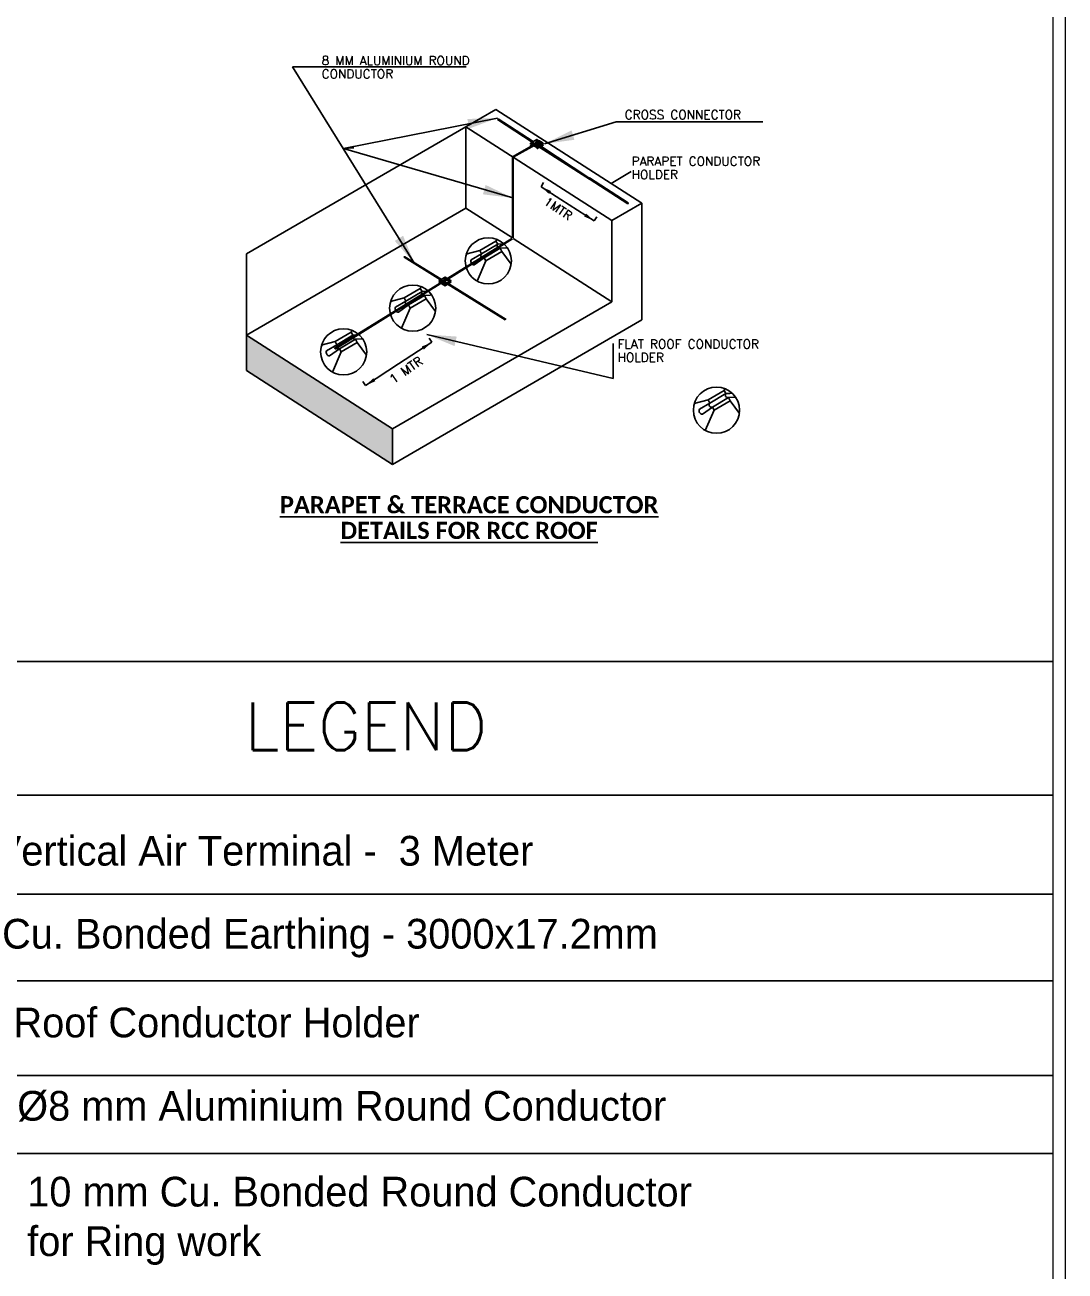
# Model space of a CAD drawing. Header units: millimetres. Extents: x 591978 to 1200763, y 19941 to 205918.
# Drawn here: x 1144625 to 1162135, y 84273 to 105240 of the extents above; entities that cross this region are included whole.
import ezdxf

# ---------------------------------------------------------------- set-up
doc = ezdxf.new("R2010")
doc.units = ezdxf.units.MM
doc.header["$LTSCALE"] = 790
doc.header["$MEASUREMENT"] = 0
for name, color, linetype in [('BA-Dim', 5, 'Continuous'), ('LPS-CAPE', 7, 'Continuous'), ('MV', 7, 'Continuous')]:
    doc.layers.add(name, color=color, linetype=linetype)
doc.layers.add('Parapet', color=240, linetype='Continuous', lineweight=0)
doc.styles.add('ROMANS', font='romans.shx')
doc.dimstyles.new('s-100', dxfattribs={"dimscale": 100, "dimtxt": 2, "dimasz": 2, "dimexe": 1.25, "dimexo": 0.625, "dimtad": 1, "dimdec": 0, "dimtxsty": 'ROMANS', "dimcen": 2, "dimclrd": 5, "dimclre": 5, "dimclrt": 7, "dimadec": 1, "dimazin": 0, "dimtm": 1e-09, "dimtfac": 1, "dimtdec": 0, "dimtmove": 0, "dimatfit": 3, "dimfxl": 1, "dimarcsym": 0})

# ---------------------------------------------------------------- blocks, each defined once
blk = doc.blocks.new('vvhgfhbv')
at = {"color": 1}
for p, q in [((-1321.594475736339, 1410.579058545743), (-1304.492916865856, 1390.631650474941)), ((-1304.492916865856, 1390.631650474941), (-1271.251275208953, 1374.692684249749)), ((-1271.251275208953, 1374.692684249749), (-1236.083971935834, 1357.830386506248)), ((-1257.831580716996, 1095.543023617749), (-1256.708001231949, 1027.583605064399)), ((-1256.708001231949, 1027.583605064399), (-1255.034099700511, 1006.400265095115)), ((-1255.034099700511, 1006.400265095115), (-1243.327939403651, 986.5957334636768)), ((-1243.327939403651, 986.5957334636768), (-1211.350755738152, 964.3877382472856)), ((-1236.083971935834, 1357.830386506248), (-1192.137238506227, 1344.807148541877)), ((-1211.350755738152, 964.3877382472856), (-1161.564562147541, 955.6963436586377)), ((-1192.137238506227, 1344.807148541877), (-1138.286046632216, 1341.486418066313)), ((-1161.564562147541, 955.6963436586377), (-1148.675865732828, 953.4463072892247)), ((-1148.675865732828, 953.4463072892247), (-1131.112756376387, 959.559208777413)), ((-1138.286046632216, 1341.486418066313), (-1093.748329156893, 1338.740002423772)), ((-1131.112756376387, 959.559208777413), (-1120.962303125008, 983.2189200939903)), ((-1121.928821808367, 1004.947094993986), (-1128.27707463265, 1017.246090630957)), ((-1120.962303125008, 983.2189200939903), (-1121.928821808367, 1004.947094993986)), ((-1093.748329156893, 1338.740002423772), (-1029.254978455254, 1349.456005036103)), ((-1029.254978455254, 1349.456005036103), (-988.0354320040786, 1366.059034270613)), ((-988.0354320040786, 1366.059034270613), (-948.3155138273142, 1382.058020660785)), ((-948.3155138273142, 1382.058020660785), (-943.3262491069037, 1402.097071178606)), ((-943.3262491069037, 1402.097071178606), (-930.6896974978737, 1508.456618174125)), ((-930.6896974978737, 1508.456618174125), (-936.0472134516896, 1530.833548276801)), ((-180.8044900693565, 2094.170547051632), (-163.7029311988735, 2074.223138980829)), ((-165.2014798710224, 730.187203006979), (-148.0999210005393, 710.2397949361765)), ((-163.7029311988735, 2074.223138980829), (-130.4612895419704, 2058.284172755637)), ((-148.0999210005393, 710.2397949361765), (-114.8582793436362, 694.3008287109842)), ((-130.4612895419704, 2058.284172755637), (-95.29398626885086, 2041.421875012137)), ((-120.1099815181805, 417.9284961097582), (-115.6762743899016, 324.7544375865546)), ((-115.6762743899016, 324.7544375865546), (-103.8429992684978, 306.4859541109181)), ((-114.8582793436362, 694.3008287109842), (-79.69097607051663, 677.4385309674835)), ((-103.8429992684978, 306.4859541109181), (-74.79793088883163, 293.2323199422972)), ((-95.29398626885086, 2041.421875012137), (-51.3472528392449, 2028.398637047765)), ((-79.69097607051663, 677.4385309674835), (-35.74424264091067, 664.4152930031123)), ((-74.79793088883163, 293.2323199422972), (-52.15097548984339, 282.8982261137717)), ((-52.15097548984339, 282.8982261137717), (-15.63155528175412, 276.3966505543503)), ((-51.3472528392449, 2028.398637047765), (2.503939034766517, 2025.077906572202)), ((-35.74424264091067, 664.4152930031123), (18.10694923310075, 661.094562527549)), ((-15.63155528175412, 276.3966505543503), (25.96442945674062, 276.7549579335027)), ((2.503939034766517, 2025.077906572202), (47.04165651008952, 2022.33149092966)), ((18.10694923310075, 661.094562527549), (62.64466670842375, 658.3481468850077)), ((25.96442945674062, 276.7549579335027), (68.43460737448186, 283.5549049891415)), ((47.04165651008952, 2022.33149092966), (111.5350072117289, 2033.047493541991)), ((62.64466670842375, 658.3481468850077), (127.1380174100632, 669.0641494973387)), ((68.43460737448186, 283.5549049891415), (94.61134088906692, 296.8085391577623)), ((94.61134088906692, 296.8085391577623), (120.788074403652, 324.0322145388636)), ((111.5350072117289, 2033.047493541991), (152.7545536629039, 2049.650522776501)), ((120.788074403652, 324.0322145388636), (120.0789093282583, 416.5511728427518)), ((127.1380174100632, 669.0641494973387), (168.3575638612383, 685.6671787318483)), ((152.7545536629039, 2049.650522776501), (192.4744718396687, 2065.649509166673)), ((168.3575638612383, 685.6671787318483), (208.0774820380029, 701.6661651220203)), ((192.4744718396687, 2065.649509166673), (197.4637365600792, 2085.688559684495)), ((197.4637365600792, 2085.688559684495), (210.1002881691093, 2192.048106680013)), ((210.1002881691093, 2192.048106680013), (204.7427722152934, 2214.42503678269)), ((208.0774820380029, 701.6661651220203), (213.0667467584135, 721.7052156398422)), ((213.0667467584135, 721.7052156398422), (225.7032983674435, 828.0647626353601)), ((225.7032983674435, 828.0647626353601), (220.3457824136276, 850.441692738037)), ((955.2608382774415, 1406.298895151776), (972.3623971479248, 1386.351487080974)), ((972.3623971479248, 1386.351487080974), (1005.604038804827, 1370.412520855781)), ((1005.604038804827, 1370.412520855781), (1040.771342077947, 1353.550223112281)), ((1040.771342077947, 1353.550223112281), (1084.718075507553, 1340.52698514791)), ((1084.718075507553, 1340.52698514791), (1138.569267381565, 1337.206254672346)), ((1138.569267381565, 1337.206254672346), (1183.106984856888, 1334.459839029805)), ((1183.106984856888, 1334.459839029805), (1247.600335558527, 1345.175841642136)), ((1247.600335558527, 1345.175841642136), (1288.819882009702, 1361.778870876645)), ((1288.819882009702, 1361.778870876645), (1328.539800186467, 1377.777857266817)), ((1328.539800186467, 1377.777857266817), (1333.529064906877, 1397.81690778464)), ((1333.529064906877, 1397.81690778464), (1346.165616515907, 1504.176454780157)), ((1346.165616515907, 1504.176454780157), (1340.808100562091, 1526.553384882834))]:
    blk.add_line(p, q, dxfattribs=at)
for points in [[(-1705.505398937093, 1463.251105220668), (-1144.536081846745, 1129.630169787153), (-1100.943279320781, 1109.062703081145), (-1059.738451428246, 1103.844293639908), (-1029.560500051011, 1112.541711946803), (-985.0606172538243, 1125.366773875532), (-934.9638777205257, 1122.97832311489), (-884.4734234003697, 1104.424232308054), (-859.967023281788, 1091.614068431867), (-829.87872130709, 1071.801020509097), (-793.5394920840627, 1044.177079435467), (-770.202548351197, 1020.861758631683), (-729.6805723757134, 973.7708218634652), (-697.3697680479381, 931.9957126007648), (-666.7185927098618, 882.925049669895), (-638.7230021621799, 843.8836699242238), (-605.7726095594116, 810.5934871140053), (-564.2582459187832, 782.4184796769696), (-499.5871293841628, 740.6302844056337), (1.411197560722938, 443.0770890425192), (1706.477715840505, 1463.002055627876), (1707.306415293016, 1363.731178735528), (1.739466019847894, 345.9319615520071), (-598.6617616735165, 700.6878394943196), (-619.5291096751463, 715.4411717947514), (-643.498059395235, 735.4239224008631), (-667.282804123999, 758.5915582501037), (-691.5385427289874, 790.3743574948458), (-719.4685687882009, 832.5663496039052), (-737.5972174547643, 859.9520670345225), (-760.3169745479827, 894.273259931535), (-790.0824148737593, 933.1103081929323), (-815.8728977285791, 958.1174629695016), (-851.3361497047008, 988.0586661426931), (-896.4266770754475, 1010.430132609734), (-944.0068709392798, 1007.972247846046), (-997.5703818945913, 984.3509636976524), (-1014.399492628523, 982.6753314498056), (-1038.718303723028, 980.2539685659576), (-1074.682694623712, 988.1504759175003), (-1121.81196537317, 1013.332526237995), (-1244.292674019292, 1087.474527702055), (-1706.626239477598, 1363.001685683033), (-1705.505398937093, 1463.251105220668)], [(-1705.505398937093, 1463.251105220668), (1.068210542958694, 2484.424643200823), (562.8822836952749, 2144.974410208902), (588.5202287606663, 2135.827705605712), (613.3458892940907, 2126.970795159141), (643.0007505202666, 2124.394480637537), (714.4205491950852, 2142.687889843918), (758.4580305984127, 2143.341774846544), (789.8045463275047, 2137.021440392913), (807.6345190482097, 2127.254085094726), (844.1579532626201, 2112.028202482645), (873.1820588466362, 2095.683362275536), (919.0424114354537, 2058.641233848263), (952.6765479891327, 2022.242604702478), (993.8653192722123, 1970.222812398249), (1030.312590659472, 1924.191347303291), (1073.7696979717, 1860.026572301198), (1154.078614025027, 1793.379530351085), (1706.477715840505, 1463.002055627876)], [(-1704.031759006437, 1021.003627582395), (-1312.588570129126, 792.0157168629521), (0, 0), (0.0495078790117987, -102.4366524085635), (-1705.18961895199, 914.2737257712288), (-1704.031759006437, 1021.003627582395)], [(-1346.271322527959, 1525.092050858569), (-1333.433171267388, 1663.614722206781), (-1255.700002974248, 1698.1634467041), (-1207.01368712855, 1714.97543664783), (-1135.109960086702, 1724.627718155854), (-1083.365306164487, 1718.908509241475), (-997.5150757955272, 1690.322434961941), (-929.4283616250032, 1647.894063839864), (-946.2039503274716, 1509.551688610547), (-1046.373620764097, 1494.42696636857), (-1152.084472339193, 1447.360328741575), (-1247.272805145425, 1500.863922033764), (-1346.271322527959, 1525.092050858569)], [(-1346.271322527959, 1525.092050858569), (-1346.184142147602, 1419.86298785769), (-1152.551898079924, 1346.756340684398), (-943.3262491069037, 1402.097071178606), (-929.4283616250032, 1647.894063839864)], [(-1338.668071953347, 1615.826488121616), (-1309.816574920551, 1665.662163271248), (-1255.700002974248, 1698.1634467041), (-1207.01368712855, 1714.97543664783), (-1143.901845774904, 1720.97962975013), (-1086.800528545282, 1715.575939043833), (-1025.491933632234, 1698.1634467041), (-999.0449138591646, 1684.953847993078), (-966.5873699620132, 1663.338462024607), (-943.7468430701992, 1635.118172843417), (-937.1350881269318, 1609.899980213406), (-941.9435966295422, 1570.2715995092), (-958.7735993973328, 1546.854914067167), (-988.2258812324144, 1520.435924359539), (-1028.497195694246, 1502.422929623804), (-1064.250045833949, 1486.431003113321), (-1117.390599564183, 1480.870481125428), (-1171.004956449265, 1481.247690517019), (-1205.741200832475, 1486.52799885624), (-1236.701465901744, 1495.957195074297), (-1274.080360584368, 1513.306749943964), (-1306.627107867156, 1536.029876928631), (-1328.148316685459, 1566.203097111953), (-1337.965149274561, 1602.411044417706), (-1338.668071953347, 1615.826488121616)], [(-1257.346879982782, 1066.226023345109), (-1237.074336053687, 1042.707707609341), (-1209.502015570819, 1028.507518816506), (-1159.226095393125, 1015.144211432692), (-1136.115282242826, 1014.0850755914), (-1128.27707463265, 1017.246090630957)], [(-1256.774670446943, 1031.616075527476), (-1239.597899833287, 1012.547158005793), (-1219.455329340009, 998.7800537842849), (-1189.772010736109, 987.7664119499676), (-1148.21527548728, 979.506232502812), (-1120.962303125008, 983.2189200939903)], [(-1152.084472339193, 1447.360328741575), (-1152.551898079924, 1346.756340684398)], [(-1144.536081846745, 1129.630169787153), (575.7012562279705, 2140.401057907308)], [(-946.2039503274716, 1509.551688610547), (-943.3262491069037, 1402.097071178606)], [(-811.7091066955763, 1057.989049972282), (896.1122351410451, 2077.1622980619)], [(-622.2478058607958, 827.2385785191145), (1073.7696979717, 1860.026572301198)], [(-205.4813368609757, 2208.683539364458), (-192.6431856004055, 2347.20621071267), (-114.9100173072656, 2381.754935209988), (-66.22370146156753, 2398.566925153719), (5.680025580280926, 2408.219206661743), (57.42467950249556, 2402.499997747364), (143.2749098714557, 2373.91392346783), (211.3616240419797, 2331.485552345752), (194.586035339511, 2193.143177116435), (94.41636490288514, 2178.018454874458), (-11.29448667221004, 2130.951817247463), (-106.4828194784422, 2184.455410539653), (-205.4813368609757, 2208.683539364458)], [(-205.4813368609757, 2208.683539364458), (-205.3941564806155, 2103.454476363578), (-11.76191241294145, 2030.347829190287), (197.4637365600792, 2085.688559684495), (211.3616240419797, 2331.485552345752)], [(-197.8780862863641, 2299.417976627505), (-169.0265892535681, 2349.253651777138), (-114.9100173072656, 2381.754935209988), (-66.22370146156753, 2398.566925153719), (-3.111860107921528, 2404.571118256019), (53.98945712170097, 2399.167427549722), (115.2980520347482, 2381.754935209988), (141.745071807818, 2368.545336498966), (174.2026157049695, 2346.929950530495), (197.0431425967836, 2318.709661349305), (203.654897540051, 2293.491468719294), (198.8463890374405, 2253.863088015089), (182.0163862696499, 2230.446402573056), (152.5641044345684, 2204.027412865428), (112.2927899727365, 2186.014418129693), (76.5399398330337, 2170.022491619209), (23.39938610279933, 2164.461969631317), (-30.21497078228276, 2164.839179022907), (-64.95121516549261, 2170.119487362128), (-95.91148023476126, 2179.548683580186), (-133.2903749173856, 2196.898238449852), (-165.8371222001733, 2219.62136543452), (-187.3583310184767, 2249.794585617841), (-197.1751636075787, 2286.002532923594), (-197.8780862863641, 2299.417976627505)], [(-189.8783266626415, 844.700195319805), (-177.0401754020713, 983.2228666680163), (-99.30700710893144, 1017.771591165335), (-50.62069126323331, 1034.583581109065), (21.28303577861516, 1044.23586261709), (73.0276897008298, 1038.516653702711), (158.8779200697899, 1009.930579423176), (226.9646342403139, 967.5022083010988), (210.1890455378452, 829.1598330717825), (110.0193751012193, 814.0351108298055), (4.308523526124189, 766.9684732028109), (-90.87980928010802, 820.472066495), (-189.8783266626415, 844.700195319805)], [(-189.8783266626415, 844.700195319805), (-189.7911462822811, 739.4711323189258), (3.841097785392776, 666.3644851456338), (213.0667467584135, 721.7052156398422), (226.9646342403139, 967.5022083010988)], [(-182.2750760880299, 935.434632582852), (-153.4235790552338, 985.270307732484), (-99.30700710893144, 1017.771591165335), (-50.62069126323331, 1034.583581109065), (12.4911500904127, 1040.587774211366), (69.59246732003521, 1035.184083505068), (130.9010622330825, 1017.771591165335), (157.3480820061522, 1004.561992454313), (189.8056259033037, 982.9466064858425), (212.6461527951178, 954.7263173046524), (219.2579077383852, 929.5081246746413), (214.4493992357748, 889.8797439704358), (197.6193964679842, 866.4630585284027), (168.1671146329026, 840.0440688207747), (127.8958001710707, 822.0310740850401), (92.14295003136795, 806.0391475745564), (39.00239630113356, 800.4786255866638), (-14.61196058394853, 800.8558349782543), (-49.34820496715838, 806.1361433174753), (-80.30847003642702, 815.5653395355326), (-117.6873647190514, 832.9148944051993), (-150.2341120018391, 855.6380213898661), (-171.7553208201425, 885.8112415731883), (-181.5721534092445, 922.0191888789412), (-182.2750760880299, 935.434632582852)], [(-118.8991601319721, 392.4831657269388), (-67.06355133734178, 363.6898829766724), (-14.37557161203585, 345.41475263951), (23.67680863215355, 345.7803300234373), (58.80197977670468, 355.6488422454569), (96.8548060377943, 378.6754400016798), (120.2095856508385, 399.5029034629116)], [(-117.2188058229367, 357.1706323998806), (-98.35297689959408, 343.4329493326077), (-71.63923900347436, 333.0301956153999), (-45.15207770687992, 326.0196261351812), (-12.93984312022803, 318.7807785044133), (20.79152512375731, 318.3285842062032), (55.42875374894355, 323.9821553629881), (85.38726479752222, 341.2128975828819), (104.6297731297672, 357.2694301712909), (120.3599719747581, 379.8832316606713)], [(-116.3189322972539, 338.2598504921334), (-91.2916368927108, 320.6649560326186), (-50.19831323227845, 301.879263644485), (-14.90945387503598, 293.9940087303112), (24.32665529649239, 293.9940087303112), (64.02706809027586, 301.1836280428978), (97.7254310816061, 321.3969416581969), (111.8878066019388, 341.5739052495337), (120.5256052059485, 358.2744207628275)], [(-11.29448667221004, 2130.951817247463), (-11.76191241294145, 2030.347829190287)], [(0, 0), (561.5941868067019, 340.5104074053525), (630.4019677940958, 382.2305072338495), (700.4834122234607, 384.1152730175527), (760.0074934068834, 357.6881824474549), (772.1620862255731, 352.2918702511816), (816.6360326926223, 337.5353137291386), (846.0124916499482, 348.4349203454331), (860.551046808956, 353.8291896899027), (898.2887977505452, 378.3063314725587), (924.8414137235887, 395.5286653333751), (955.9409458864247, 442.6730844903794), (989.5958146060876, 493.6911907849134), (1000.875813349266, 534.1413768087805), (1023.767186170909, 599.3549815279257), (1063.813708100934, 632.4887553778535), (1705.269455982081, 1021.222974012751), (1706.286374578311, 925.2200681325924), (1099.960258011066, 548.9420679976173), (1095.320343907224, 519.6992007135121), (1089.383496171249, 482.2824626999206), (1069.462066479376, 436.8620658011932), (1037.362228158628, 391.4353369875753), (1007.116482208308, 354.7770648134465), (983.1689155121718, 331.526803221827), (906.6059461523146, 277.6536078552272), (879.8070087955967, 268.5412409478004), (820.7337698783449, 245.4484921901976), (746.8665188018884, 241.8198183073159), (728.6058550072776, 240.6681130927755), (680.2748312247568, 259.9816028723726), (606.7230716333142, 257.1556481516745), (0.0495078790117987, -102.4366524085635)], [(4.308523526124189, 766.9684732028109), (3.841097785392776, 666.3644851456338)], [(194.586035339511, 2193.143177116435), (197.4637365600792, 2085.688559684495)], [(210.1890455378452, 829.1598330717825), (213.0667467584135, 721.7052156398422)], [(930.5839914858225, 1520.811887464602), (943.4221427463926, 1659.334558812814), (1021.155311039532, 1693.883283310133), (1069.841626885231, 1710.695273253863), (1141.745353927079, 1720.347554761887), (1193.490007849294, 1714.628345847508), (1279.340238218254, 1686.042271567974), (1347.426952388778, 1643.613900445896), (1330.651363686309, 1505.27152521658), (1230.481693249683, 1490.146802974603), (1124.770841674588, 1443.080165347608), (1029.582508868356, 1496.583758639797), (930.5839914858225, 1520.811887464602)], [(930.5839914858225, 1520.811887464602), (930.6711718661826, 1415.582824463723), (1124.303415933856, 1342.476177290431), (1333.529064906877, 1397.81690778464), (1347.426952388778, 1643.613900445896)], [(938.187242060434, 1611.546324727649), (967.03873909323, 1661.381999877281), (1021.155311039532, 1693.883283310133), (1069.841626885231, 1710.695273253863), (1132.953468238876, 1716.699466356163), (1190.054785468499, 1711.295775649865), (1251.363380381546, 1693.883283310133), (1277.810400154616, 1680.673684599111), (1310.267944051768, 1659.05829863064), (1333.108470943582, 1630.838009449449), (1339.720225886849, 1605.619816819439), (1334.911717384239, 1565.991436115233), (1318.081714616448, 1542.5747506732), (1288.629432781366, 1516.155760965572), (1248.358118319535, 1498.142766229837), (1212.605268179832, 1482.150839719354), (1159.464714449597, 1476.590317731461), (1105.850357564515, 1476.967527123052), (1071.114113181305, 1482.247835462272), (1040.153848112037, 1491.67703168033), (1002.774953429412, 1509.026586549997), (970.2282061466248, 1531.749713534664), (948.7069973283212, 1561.922933717986), (938.8901647392197, 1598.130881023739), (938.187242060434, 1611.546324727649)], [(1055.092606454942, 974.5217698908236), (1068.981260230823, 963.8206778733293), (1085.176580909756, 959.2328894193632), (1100.447266160416, 954.9070304341728), (1116.841552725527, 953.920800773456), (1130.117433784478, 953.1221647595956), (1152.472661012296, 951.7773433136316), (1172.195375630515, 955.3694011573098), (1190.338068856072, 958.6736929228064), (1203.61905228818, 965.0281218124144), (1217.85606401605, 971.8399726883507), (1238.960541642911, 985.6078436693643), (1251.771931887779, 997.9224009329918), (1254.672379971714, 1017.48099868797), (1256.666075640649, 1051.896578240325)], [(1086.808700004832, 993.4483885151857), (1101.436574043298, 987.7389936461694), (1114.42369495792, 987.018224599422), (1132.899183504523, 985.992857980018), (1160.841122690006, 987.4986680590956), (1177.037264858569, 988.3714891599376), (1197.157159032766, 993.5049383056463), (1208.565380021639, 997.1195846892952), (1221.084470283575, 1001.086205285624), (1229.729329280439, 1009.612568642042), (1242.957299336267, 1018.742032948124), (1253.539496974146, 1034.838862134551), (1256.666075640649, 1051.896578240325), (1257.622487264503, 1074.403732222461)], [(1124.770841674588, 1443.080165347608), (1124.303415933856, 1342.476177290431)], [(1130.139061293441, 1019.305835986597), (1152.115247507172, 1016.856816847779), (1182.437708369165, 1021.703209758008), (1202.776717886394, 1024.953962788044), (1236.471321166726, 1047.511726777331), (1246.999996773258, 1060.898090462055), (1257.622487264503, 1074.403732222461), (1258.263708277373, 1092.036351853196), (1256.623205659445, 1094.78540785372)], [(1165.880844045467, 1040.634789693911), (1187.858152097265, 1043.440108663752), (1212.722703809151, 1051.921503971069), (1241.263327043038, 1068.956163775932), (1243.811644126094, 1087.140092432295)], [(1330.651363686309, 1505.27152521658), (1333.529064906877, 1397.81690778464)]]:
    blk.add_lwpolyline(points, dxfattribs=at)

msp = doc.modelspace()

# ---------------------------------------------------------------- hatches: boundary and pattern name
at = {"layer": 'LPS-CAPE'}
h = msp.add_hatch(color=251, dxfattribs=at)
h.dxf.hatch_style = 1
h.paths.add_polyline_path([(1148354.474789061, 100022.6941365047), (1148356.425520492, 99425.740065514), (1150813.134410263, 97847.02747563098), (1150811.183678833, 98443.98154662189)])

# ---------------------------------------------------------------- linework, layer by layer
at = {"color": 0, "lineweight": 20}
msp.add_lwpolyline([(1017498.5, 142982.5), (1162135, 142982.5), (1162135, 46800), (1017498.5, 46800)], close=True, dxfattribs=at)
at = {"layer": 'BA-Dim', "color": 0}
for p, q in [((1161925.962536933, 94528.36510029284, 1.623156302458534e-06), (1140025, 94528.36510029284, 1.623156302458534e-06)), ((1161925.962536933, 92278.2579795703, 1.623156302458534e-06), (1140025, 92278.2579795703, 1.623156302458534e-06)), ((1161925.962536933, 90616.79401785717, 1.623156302458534e-06), (1140025, 90616.79401785717, 1.623156302458534e-06)), ((1161925.962536933, 89154.79401785717, 1.623156302458534e-06), (1140025, 89154.79401785717, 1.623156302458534e-06)), ((1161925.962536933, 87562.71298072382, 1.623156302458534e-06), (1140025, 87562.71298072382, 1.623156302458534e-06)), ((1161925.962536933, 86253.79401785717, 1.623156302458534e-06), (1140025, 86253.79401785717, 1.623156302458534e-06))]:
    msp.add_line(p, q, dxfattribs=at)
at = {"layer": 'LPS-CAPE'}
for p, q in [((1152047.966512524, 103525.9866971903), (1152553.208585093, 103818.3312754278)), ((1152553.208580089, 103818.3312786425), (1155009.91746986, 102239.6186887595)), ((1148355.278204058, 101388.3319284081), (1152048.769928019, 103525.4704188245)), ((1152047.966513023, 102159.8326269217), (1152047.966513023, 103525.9867035887)), ((1152047.966513023, 103525.9867035887), (1154504.675402794, 101947.274113706)), ((1153357.453004106, 102586.5448555799), (1153313.727096516, 102518.8472814915)), ((1153313.746755482, 102518.8777180071), (1153645.426975874, 102304.6452456972)), ((1148354.474789061, 100022.6941365047), (1152047.966513023, 102159.8326269217)), ((1152047.966513023, 102159.8326269217), (1152831.065264905, 101656.6033416508)), ((1154206.245890632, 101942.4119401214), (1153645.539704231, 102304.572434377)), ((1154504.675402295, 101947.2741073068), (1155009.917474864, 102239.6186855444)), ((1155011.868206294, 100276.5105439966), (1155011.868206294, 102240.7474354297)), ((1154250.651769864, 102009.6654487407), (1154206.245890632, 101942.4119401214)), ((1154504.675402794, 100581.1200370385), (1154504.675402794, 101947.274113706)), ((1152843.146976178, 101648.8394792842), (1154504.675402794, 100581.1200370385)), ((1148355.278204058, 99426.4773457452), (1148355.278204058, 101388.3319284081)), ((1150811.183678833, 98443.98154662189), (1154504.675402794, 100581.1200370385)), ((1150813.134410263, 97847.02747563145), (1155011.868206294, 100276.5105439966)), ((1148354.474789061, 100022.6941365047), (1150811.183678833, 98443.98154662189)), ((1151474.409941442, 99900.29695773532), (1150915.143838308, 99535.91655629582)), ((1151431.098684032, 99968.26056206587), (1151474.409941442, 99900.29695773532)), ((1150813.134410263, 97847.02747563145), (1148356.425520492, 99425.740065514)), ((1150355.765296341, 99171.46289723052), (1150915.031399475, 99535.84329866979)), ((1150311.760786559, 99238.93646322342), (1150355.754717465, 99171.41275941918)), ((1150811.183678833, 98443.98154662189), (1150813.134410263, 97847.02747563145))]:
    msp.add_line(p, q, dxfattribs=at)
at = {"layer": 'LPS-CAPE', "color": 1}
for p, q in [((1153157.6850275, 103246.570908551), (1153158.757352535, 103245.3201392394)), ((1153158.757352535, 103245.3201392394), (1153160.841714829, 103244.3207126596)), ((1153160.841714829, 103244.3207126596), (1153163.046822558, 103243.2633901007)), ((1153161.683174632, 103226.8170937566), (1153161.753626829, 103222.555810542)), ((1153161.753626829, 103222.555810542), (1153161.858586064, 103221.2275441595)), ((1153161.858586064, 103221.2275441595), (1153162.59260153, 103219.9857336784)), ((1153162.59260153, 103219.9857336784), (1153164.597678074, 103218.5932179793)), ((1153163.046822558, 103243.2633901007), (1153165.802429971, 103242.4467894511)), ((1153164.597678074, 103218.5932179793), (1153167.719439201, 103218.0482384214)), ((1153165.802429971, 103242.4467894511), (1153169.179080108, 103242.2385685256)), ((1153167.719439201, 103218.0482384214), (1153168.527603644, 103217.9071536033)), ((1153168.527603644, 103217.9071536033), (1153169.62886944, 103218.2904530057)), ((1153169.179080108, 103242.2385685256), (1153171.971744201, 103242.066359064)), ((1153169.62886944, 103218.2904530057), (1153170.265336864, 103219.7739961682)), ((1153170.204732905, 103221.1364255255), (1153169.806676185, 103221.9076137553)), ((1153170.265336864, 103219.7739961682), (1153170.204732905, 103221.1364255255)), ((1153171.971744201, 103242.066359064), (1153176.01569335, 103242.738288327)), ((1153176.01569335, 103242.738288327), (1153178.600297003, 103243.7793538823)), ((1153178.600297003, 103243.7793538823), (1153181.090868937, 103244.7825439273)), ((1153181.090868937, 103244.7825439273), (1153181.40371255, 103246.0390595276)), ((1153181.40371255, 103246.0390595276), (1153182.19606667, 103252.7081594401)), ((1153182.19606667, 103252.7081594401), (1153181.860132471, 103254.111267923)), ((1153229.216381372, 103289.4343849857), (1153230.288706405, 103288.1836156734)), ((1153230.194742383, 103203.908059823), (1153231.267067417, 103202.6572905109)), ((1153230.288706405, 103288.1836156734), (1153232.373068701, 103287.1841890943)), ((1153231.267067417, 103202.6572905109), (1153233.351429711, 103201.6578639316)), ((1153232.373068701, 103287.1841890943), (1153234.578176429, 103286.1268665347)), ((1153233.022130391, 103184.3283928001), (1153233.300138681, 103178.4860671876)), ((1153233.300138681, 103178.4860671876), (1153234.042124674, 103177.3405720723)), ((1153233.351429711, 103201.6578639316), (1153235.556537441, 103200.6005413727)), ((1153234.042124674, 103177.3405720723), (1153235.863347765, 103176.5095248091)), ((1153234.578176429, 103286.1268665347), (1153237.333783842, 103285.3102658851)), ((1153235.556537441, 103200.6005413727), (1153238.312144852, 103199.783940723)), ((1153235.863347765, 103176.5095248091), (1153237.283387739, 103175.8615425053)), ((1153237.283387739, 103175.8615425053), (1153239.57327773, 103175.4538719369)), ((1153237.333783842, 103285.3102658851), (1153240.71043398, 103285.1020449597)), ((1153238.312144852, 103199.783940723), (1153241.688794991, 103199.5757197969)), ((1153239.57327773, 103175.4538719369), (1153242.181485325, 103175.4763390104)), ((1153240.71043398, 103285.1020449597), (1153243.503098072, 103284.9298354982)), ((1153241.688794991, 103199.5757197969), (1153244.481459082, 103199.4035103355)), ((1153242.181485325, 103175.4763390104), (1153244.844507759, 103175.9027184712)), ((1153243.503098072, 103284.9298354982), (1153247.54704722, 103285.6017647617)), ((1153244.481459082, 103199.4035103355), (1153248.525408231, 103200.075439599)), ((1153244.844507759, 103175.9027184712), (1153246.485876645, 103176.7337657345)), ((1153246.485876645, 103176.7337657345), (1153248.127245531, 103178.440781383)), ((1153247.54704722, 103285.6017647617), (1153250.131650873, 103286.6428303166)), ((1153248.127245531, 103178.440781383), (1153248.082778506, 103184.2420300174)), ((1153248.525408231, 103200.075439599), (1153251.110011884, 103201.1165051543)), ((1153250.131650873, 103286.6428303166), (1153252.622222809, 103287.6460203616)), ((1153251.110011884, 103201.1165051543), (1153253.600583819, 103202.1196951991)), ((1153252.622222809, 103287.6460203616), (1153252.93506642, 103288.9025359623)), ((1153252.93506642, 103288.9025359623), (1153253.72742054, 103295.5716358746)), ((1153253.72742054, 103295.5716358746), (1153253.391486342, 103296.9747443571)), ((1153253.600583819, 103202.1196951991), (1153253.913427432, 103203.3762107996)), ((1153253.913427432, 103203.3762107996), (1153254.705781552, 103210.0453107118)), ((1153254.705781552, 103210.0453107118), (1153254.369847354, 103211.4484191948)), ((1153300.4514834, 103246.3025279675), (1153301.523808433, 103245.0517586555)), ((1153301.523808433, 103245.0517586555), (1153303.608170729, 103244.0523320761)), ((1153303.608170729, 103244.0523320761), (1153305.813278458, 103242.9950095165)), ((1153305.813278458, 103242.9950095165), (1153308.56888587, 103242.1784088671)), ((1153308.56888587, 103242.1784088671), (1153311.945536008, 103241.9701879414)), ((1153311.945536008, 103241.9701879414), (1153314.7382001, 103241.79797848)), ((1153314.7382001, 103241.79797848), (1153318.782149249, 103242.4699077437)), ((1153318.782149249, 103242.4699077437), (1153321.366752901, 103243.5109732983)), ((1153321.366752901, 103243.5109732983), (1153323.857324837, 103244.5141633434)), ((1153323.857324837, 103244.5141633434), (1153324.170168449, 103245.7706789441)), ((1153324.170168449, 103245.7706789441), (1153324.962522569, 103252.4397788564)), ((1153324.962522569, 103252.4397788564), (1153324.62658837, 103253.8428873391))]:
    msp.add_line(p, q, dxfattribs=at)
at = {"layer": 'LPS-CAPE', "color": 3}
for p, q in [((1152834.332019871, 101668.480913171), (1152834.332019871, 103020.6581597469)), ((1152846.481070166, 101660.8149747689), (1152846.618315481, 103012.7628288661))]:
    msp.add_line(p, q, dxfattribs=at)
at = {"layer": 'LPS-CAPE', "color": 3, "elevation": 5.314067585339228e-10}
for points in [[(1152580.332012578, 103647.7418871048), (1153166.568988211, 103270.0567807156)], [(1152590.027483657, 103660.2711864527), (1153181.647819886, 103278.6168129294)], [(1152834.507017309, 103020.5457041528), (1153198.801068773, 103226.7582605694)], [(1153209.102534548, 103217.3392434473), (1152846.618315481, 103012.7628288661)], [(1153294.919356023, 103180.5728081519), (1154131.273781914, 102646.1308846556)], [(1153307.258112002, 103197.7820398562), (1154136.194335395, 102658.4798034149)], [(1154123.777239031, 102653.4206725111), (1154775.441072904, 102232.3539845533)], [(1154128.697792511, 102665.7695912708), (1154780.361626384, 102244.7029033125)], [(1151743.470549128, 100978.1779279733), (1152821.921762071, 101646.8098137648)], [(1152833.690495998, 101638.7620696452), (1151753.740192654, 100968.7941735039)], [(1151008.629050676, 101333.3565826652), (1151621.150650051, 100953.367053514)], [(1151634.330896777, 100961.2538033772), (1151021.858243721, 101340.9823808906)], [(1149832.504020202, 99793.39261864813), (1151649.304775454, 100919.7958351412)], [(1151658.465356537, 100909.6886004877), (1149846.55016975, 99785.63224167295)], [(1151720.221335406, 100891.9066525757), (1152711.44746942, 100276.9804975946)], [(1152725.493618969, 100284.7408745697), (1151733.44984186, 100899.8007804012)]]:
    msp.add_lwpolyline(points, dxfattribs=at)
at = {"layer": 'LPS-CAPE', "color": 1, "elevation": 5.314067585339228e-10}
for points in [[(1153133.612526474, 103249.8736223347), (1153168.787181963, 103228.9544720169), (1153171.520596722, 103227.6648229515), (1153174.104277471, 103227.3376111974), (1153175.996536121, 103227.882968462), (1153178.786827853, 103228.6871428107), (1153181.928061252, 103228.5373789464), (1153185.093981885, 103227.3739752943), (1153186.630615271, 103226.5707351038), (1153188.517252605, 103225.3283906233), (1153190.795844017, 103223.5962769751), (1153192.25914857, 103222.1343282516), (1153194.800012217, 103219.1815687568), (1153196.826007894, 103216.5621294546), (1153198.747939272, 103213.4852344968), (1153200.503356587, 103211.0372091943), (1153202.569456591, 103208.9498032063), (1153205.172546269, 103207.1831358507), (1153209.227641931, 103204.5628760123), (1153240.641915428, 103185.9052938278), (1153347.555298281, 103249.858006091), (1153347.607260513, 103243.6333895415), (1153240.66249896, 103179.8139688874), (1153203.015330575, 103202.0583509047), (1153201.706877948, 103202.9834342654), (1153200.203944502, 103204.2364196727), (1153198.712561326, 103205.6891080543), (1153197.191645256, 103207.681996043), (1153195.440339053, 103210.327575296), (1153194.30361205, 103212.0447515236), (1153192.879007165, 103214.196805298), (1153191.012614341, 103216.6320183325), (1153189.395464664, 103218.2000507134), (1153187.17179996, 103220.0774644584), (1153184.344472836, 103221.480230353), (1153181.361035282, 103221.3261127443), (1153178.002423701, 103219.8449790942), (1153176.947182079, 103219.7399113387), (1153175.422311152, 103219.5880837744), (1153173.167223358, 103220.0832212394), (1153170.212060194, 103221.6622201569), (1153162.532109439, 103226.3111720324), (1153133.542246017, 103243.5876478831), (1153133.612526474, 103249.8736223347)], [(1153133.612526474, 103249.8736223347), (1153240.620408994, 103313.9046242071), (1153275.848033517, 103292.6199574041), (1153277.455618563, 103292.0464283827), (1153279.012270647, 103291.491070426), (1153280.871729794, 103291.3295268744), (1153285.349990434, 103292.4765849171), (1153288.111288049, 103292.517585697), (1153290.076819598, 103292.1212795532), (1153291.194818621, 103291.5088336541), (1153293.484960303, 103290.5541198062), (1153295.304868957, 103289.5292435681), (1153298.180466702, 103287.2065780208), (1153300.289439741, 103284.9242620337), (1153302.872113687, 103281.6624467844), (1153305.157479706, 103278.7761197126), (1153307.88238592, 103274.7527733612), (1153312.918024, 103270.5737805563), (1153347.555298281, 103249.858006091)], [(1153152.991668627, 103203.908330558), (1153133.632326937, 103215.4509015101), (1153133.704928633, 103222.1432239102)], [(1153133.704928633, 103222.1432239102), (1153158.249727953, 103207.784914774), (1153159.019487408, 103207.3204420524)], [(1153156.137706537, 103253.7512567999), (1153156.942701631, 103262.4370923595), (1153161.816831697, 103264.6034131272), (1153164.869626805, 103265.6575812189), (1153169.378231376, 103266.2628116057), (1153172.622794527, 103265.9041980467), (1153178.005891578, 103264.1117554229), (1153182.275156655, 103261.4513544136), (1153181.223271043, 103252.7768240251), (1153174.942297127, 103251.8284532711), (1153168.313872591, 103248.8772174137), (1153162.345245233, 103252.2320719558), (1153156.137706537, 103253.7512567999)], [(1153156.137706537, 103253.7512567999), (1153156.143173039, 103247.1530420211), (1153168.284563431, 103242.5690103282), (1153181.40371255, 103246.0390595276), (1153182.275156655, 103261.4513544136)], [(1153156.61445582, 103259.4406099863), (1153158.423541339, 103262.5654737732), (1153161.816831697, 103264.6034131272), (1153164.869626805, 103265.6575812189), (1153168.82695069, 103266.0340642409), (1153172.407394575, 103265.6952347307), (1153176.251648866, 103264.6034131272), (1153177.909965606, 103263.7751270345), (1153179.945162345, 103262.4197699203), (1153181.377339899, 103260.6502632479), (1153181.791919085, 103259.0689980864), (1153181.490409493, 103256.5841658568), (1153180.435111936, 103255.1158612311), (1153178.588355198, 103253.4593020702), (1153176.063208867, 103252.3298269546), (1153173.821385388, 103251.3270795877), (1153170.489294643, 103250.9784162311), (1153167.127494852, 103251.002068523), (1153164.949415958, 103251.3331615458), (1153163.008103619, 103251.9244037374), (1153160.664321699, 103253.0122789507), (1153158.623531609, 103254.4370951377), (1153157.274079717, 103256.3290571264), (1153156.658531427, 103258.5994167229), (1153156.61445582, 103259.4406099863)], [(1153162.759715113, 103252.4889190464), (1153231.285366275, 103211.1405529518), (1153231.288470585, 103204.7174316718), (1153156.803522023, 103249.1274027018)], [(1153161.713566991, 103224.9788196242), (1153162.984723411, 103223.5041424384), (1153164.713600276, 103222.6137430294), (1153167.8660689, 103221.775818888), (1153169.315194309, 103221.7094075222), (1153169.806676185, 103221.9076137553)], [(1153161.749446446, 103222.8086599492), (1153162.826487508, 103221.6129749374), (1153164.089494157, 103220.7497313815), (1153165.950737676, 103220.0591391419), (1153168.556484196, 103219.5411982179), (1153170.265336864, 103219.7739961682)], [(1153168.313872591, 103248.8772174137), (1153168.284563431, 103242.5690103282)], [(1153168.787181963, 103228.9544720169), (1153276.651826041, 103292.3331928932)], [(1153181.223271043, 103252.7768240251), (1153181.40371255, 103246.0390595276)], [(1153189.656548311, 103224.4623337992), (1153296.74266783, 103288.3679107941)], [(1153201.536406588, 103209.9935062), (1153307.88238592, 103274.7527733612)], [(1153227.669060407, 103296.6147332346), (1153228.4740555, 103305.3005687938), (1153233.348185567, 103307.4668895615), (1153236.400980676, 103308.5210576531), (1153240.909585247, 103309.1262880397), (1153244.154148398, 103308.7676744807), (1153249.53724545, 103306.9752318569), (1153253.806510525, 103304.3148308484), (1153252.754624913, 103295.6403004593), (1153246.473650998, 103294.6919297058), (1153239.845226462, 103291.740693848), (1153233.876599104, 103295.0955483905), (1153227.669060407, 103296.6147332346)], [(1153227.669060407, 103296.6147332346), (1153227.67452691, 103290.0165184553), (1153239.815917301, 103285.4324867626), (1153252.93506642, 103288.9025359623), (1153253.806510525, 103304.3148308484)], [(1153228.14580969, 103302.304086421), (1153229.95489521, 103305.4289502079), (1153233.348185567, 103307.4668895615), (1153236.400980676, 103308.5210576531), (1153240.358304559, 103308.8975406751), (1153243.938748446, 103308.558711165), (1153247.783002737, 103307.4668895615), (1153249.441319477, 103306.6386034692), (1153251.476516216, 103305.283246355), (1153252.908693771, 103303.5137396819), (1153253.323272955, 103301.9324745204), (1153253.021763363, 103299.4476422908), (1153251.966465808, 103297.9793376654), (1153250.119709068, 103296.3227785042), (1153247.594562738, 103295.1933033889), (1153245.352739258, 103294.190556022), (1153242.020648513, 103293.8418926651), (1153238.658848723, 103293.8655449575), (1153236.48076983, 103294.1966379803), (1153234.539457489, 103294.7878801721), (1153232.195675569, 103295.8757553849), (1153230.154885479, 103297.3005715717), (1153228.805433589, 103299.1925335611), (1153228.189885298, 103301.4628931576), (1153228.14580969, 103302.304086421)], [(1153228.647421419, 103211.0884080719), (1153229.452416513, 103219.7742436313), (1153234.326546579, 103221.940564399), (1153237.379341686, 103222.9947324909), (1153241.887946257, 103223.5999628775), (1153245.132509408, 103223.2413493186), (1153250.51560646, 103221.4489066949), (1153254.784871536, 103218.7885056856), (1153253.732985924, 103210.1139752971), (1153247.452012009, 103209.1656045431), (1153240.823587473, 103206.2143686853), (1153234.854960114, 103209.5692232278), (1153228.647421419, 103211.0884080719)], [(1153228.647421419, 103211.0884080719), (1153228.652887921, 103204.4901932933), (1153240.794278313, 103199.9061615999), (1153253.913427432, 103203.3762107996), (1153254.784871536, 103218.7885056856)], [(1153229.124170701, 103216.7777612583), (1153230.933256221, 103219.9026250452), (1153234.326546579, 103221.940564399), (1153237.379341686, 103222.9947324909), (1153241.336665571, 103223.3712155131), (1153244.917109457, 103223.0323860022), (1153248.761363748, 103221.940564399), (1153250.419680489, 103221.1122783065), (1153252.454877228, 103219.7569211923), (1153253.887054781, 103217.9874145199), (1153254.301633966, 103216.4061493584), (1153254.000124374, 103213.9213171283), (1153252.944826818, 103212.4530125029), (1153251.098070079, 103210.7964533422), (1153248.572923749, 103209.6669782262), (1153246.33110027, 103208.6642308595), (1153242.999009524, 103208.3155675024), (1153239.637209733, 103208.3392197954), (1153237.459130841, 103208.6703128176), (1153235.5178185, 103209.2615550094), (1153233.17403658, 103210.3494302226), (1153231.13324649, 103211.7742464097), (1153229.783794599, 103213.6662083984), (1153229.168246309, 103215.9365679949), (1153229.124170701, 103216.7777612583)], [(1153290.674981475, 103230.3393024186), (1153288.132596326, 103228.5503643338), (1153286.452213174, 103227.978988401), (1153282.748123193, 103226.5309956913), (1153278.116399087, 103226.3034656822), (1153276.971394292, 103226.2312499069), (1153273.940877186, 103227.4422704178), (1153269.328935454, 103227.2650735896), (1153231.288470585, 103204.7174316718)], [(1153233.098052948, 103182.7328853408), (1153236.348319275, 103180.9274500516), (1153239.652032114, 103179.781538156), (1153242.038043834, 103179.8044610823), (1153244.240509738, 103180.4232498597), (1153246.626549426, 103181.8670946803), (1153248.090972349, 103183.1730464135)], [(1153233.203416793, 103180.5186712003), (1153234.386367469, 103179.6572724493), (1153236.061408329, 103179.0049849408), (1153237.722242077, 103178.5653987484), (1153239.7420571, 103178.1114987509), (1153241.857126893, 103178.0831446535), (1153244.028997166, 103178.4376425055), (1153245.907496174, 103179.5180677673), (1153247.11406591, 103180.5248661513), (1153248.100402075, 103181.9428272637)], [(1153233.259841878, 103179.3329018216), (1153234.829137143, 103178.2296429941), (1153237.405826204, 103177.0517171473), (1153239.618555908, 103176.5572852477), (1153242.078791398, 103176.5572852477), (1153244.56814028, 103177.0080984646), (1153246.681140533, 103178.2755409452), (1153247.569168924, 103179.5407041573), (1153248.110787834, 103180.5878824283)], [(1153239.845226462, 103291.740693848), (1153239.815917301, 103285.4324867626)], [(1153240.553428614, 103158.1228759888), (1153275.767265528, 103179.4740192796), (1153280.081743909, 103182.090009306), (1153284.476085254, 103182.2081904345), (1153288.208444557, 103180.5511233221), (1153288.970578246, 103180.2127564693), (1153291.759243682, 103179.2874709392), (1153293.601246073, 103179.9709127889), (1153294.512862187, 103180.3091515481), (1153294.919356023, 103180.5728081519)], [(1153240.823587473, 103206.2143686853), (1153240.794278313, 103199.9061615999)], [(1153252.754624913, 103295.6403004593), (1153252.93506642, 103288.9025359623)], [(1153253.732985924, 103210.1139752971), (1153253.913427432, 103203.3762107996)], [(1153298.904162436, 103253.4828762164), (1153299.70915753, 103262.1687117756), (1153304.583287596, 103264.3350325433), (1153307.636082704, 103265.3892006349), (1153312.144687275, 103265.9944310217), (1153315.389250426, 103265.6358174627), (1153320.772347478, 103263.8433748387), (1153325.041612553, 103261.1829738301), (1153323.989726942, 103252.5084434411), (1153317.708753027, 103251.5600726876), (1153311.08032849, 103248.60883683), (1153305.111701132, 103251.9636913718), (1153298.904162436, 103253.4828762164)], [(1153298.904162436, 103253.4828762164), (1153298.909628938, 103246.8846614371), (1153311.05101933, 103242.3006297444), (1153324.170168449, 103245.7706789441), (1153325.041612553, 103261.1829738301)], [(1153299.380911719, 103259.172229403), (1153301.189997239, 103262.2970931892), (1153304.583287596, 103264.3350325433), (1153307.636082704, 103265.3892006349), (1153311.593406589, 103265.7656836569), (1153315.173850473, 103265.426854147), (1153319.018104766, 103264.3350325433), (1153320.676421505, 103263.5067464506), (1153322.711618245, 103262.1513893368), (1153324.143795799, 103260.3818826637), (1153324.558374983, 103258.8006175024), (1153324.256865392, 103256.3157852729), (1153323.201567836, 103254.8474806471), (1153321.354811097, 103253.190921486), (1153318.829664767, 103252.0614463709), (1153316.587841286, 103251.0586990038), (1153313.255750542, 103250.7100356469), (1153309.893950751, 103250.7336879392), (1153307.715871857, 103251.0647809618), (1153305.774559517, 103251.6560231539), (1153303.430777598, 103252.7438983667), (1153301.389987507, 103254.1687145535), (1153300.040535617, 103256.0606765429), (1153299.424987326, 103258.3310361394), (1153299.380911719, 103259.172229403)], [(1153303.324439264, 103191.6516355429), (1153304.747060916, 103195.7044412344), (1153307.258112002, 103197.7820398562), (1153347.479536339, 103222.1569776664), (1153347.543300543, 103216.1372738477), (1153309.524621776, 103192.5433826674), (1153309.233683617, 103190.7097569216), (1153308.861423376, 103188.363602098), (1153308.762439414, 103188.1379209665)], [(1153306.711269712, 103219.2286557137), (1153307.582134831, 103218.5576613945), (1153308.597635694, 103218.2699916885), (1153309.555158818, 103217.9987458385), (1153310.583135509, 103217.9369059346), (1153311.415577726, 103217.886828781), (1153312.817325366, 103217.802503971), (1153314.054005647, 103218.0277380316), (1153315.191613291, 103218.234928195), (1153316.024375445, 103218.6333721747), (1153316.917083777, 103219.0604980447), (1153318.240405226, 103219.9237896792), (1153319.043722314, 103220.6959536747), (1153319.225590125, 103221.9223432773), (1153319.350601523, 103224.0803154112)], [(1153308.699975029, 103220.4154181076), (1153309.617191737, 103220.0574199221), (1153310.431527727, 103220.0122252883), (1153311.590002754, 103219.9479313662), (1153313.342055949, 103220.042350703), (1153314.357608322, 103220.0970795102), (1153315.61919309, 103220.4189639689), (1153316.334526765, 103220.6456144067), (1153317.119515664, 103220.8943348065), (1153317.661577285, 103221.4289663533), (1153318.491015323, 103222.0014143501), (1153319.154554565, 103223.0107394661), (1153319.350601523, 103224.0803154112), (1153319.410571735, 103225.491589367)], [(1153311.08032849, 103248.60883683), (1153311.05101933, 103242.3006297444)], [(1153311.416933844, 103222.0367666894), (1153312.794914343, 103221.8832049848), (1153314.696234222, 103222.1870900564), (1153315.971558257, 103222.3909231619), (1153318.084322763, 103223.8053705347), (1153318.744505996, 103224.6447403837), (1153319.410571735, 103225.491589367), (1153319.450778442, 103226.5972136894), (1153319.347913431, 103226.7695887102)], [(1153313.658063361, 103223.3741635411), (1153315.036114203, 103223.5500664384), (1153316.595204893, 103224.0818783379), (1153318.384797584, 103225.1500085759), (1153318.544585603, 103226.2902018205)], [(1153323.989726942, 103252.5084434411), (1153324.170168449, 103245.7706789441)]]:
    msp.add_lwpolyline(points, dxfattribs=at)
at = {"layer": 'LPS-CAPE', "color": 3}
msp.add_arc((1151017.517740329, 101333.2243974536), 8.889672473982413, 60.77348382357838, 179.1480075435698, dxfattribs=at)
at = {"layer": 'LPS-CAPE'}
for points in [[(1153482.331462943, 102445.9770906259), (1153449.566520586, 102395.2495649609), (1153313.766414484, 102518.9081544889)], [(1154071.738722641, 102067.4931891308), (1154038.464260395, 102017.0984129136), (1154206.285819942, 101942.4724138734)], [(1151305.363272046, 99828.45880171249), (1151337.817506404, 99777.53193277365), (1151474.370996323, 99900.35806994431)], [(1150491.023990104, 99295.66943318013), (1150523.98976892, 99245.0721927929), (1150355.715158576, 99171.47347612737)]]:
    msp.add_solid(points, dxfattribs=at)
at = {"layer": 'MV', "linetype": 'Continuous'}
msp.add_line((1154493.075130822, 102571.7481938148), (1154830.65075911, 102774.1786805157), dxfattribs=at)
at = {"layer": 'MV', "color": 2, "linetype": 'Continuous'}
for p, q in [((1152553.801299042, 101600.887285048), (1152285.024451462, 101443.2286802534)), ((1152312.230875693, 101389.9867483975), (1152583.226357438, 101549.0610036569)), ((1152625.845944319, 101481.6339931508), (1152357.069096739, 101323.9753883564)), ((1152553.801299042, 101600.887285048), (1152567.766203101, 101632.7331773735)), ((1152583.226357438, 101549.0610036569), (1152553.801299042, 101600.887285048)), ((1152583.226357438, 101549.0610036569), (1152652.228064919, 101554.4184850991)), ((1152625.845944319, 101481.6339931508), (1152718.808955153, 101489.8603881724)), ((1152655.271002714, 101429.8077117599), (1152625.845944319, 101481.6339931508)), ((1152652.228064919, 101554.4184850991), (1152688.813711992, 101557.259094881)), ((1152718.808955153, 101489.8603881724), (1152745.58259436, 101492.2296157855)), ((1152285.024451462, 101443.2286802534), (1152049.989290897, 101381.7072809472)), ((1152312.230875693, 101389.9867483975), (1152137.6201418, 101287.490307219)), ((1152357.069096739, 101323.9753883564), (1152188.307343487, 101201.2003785571)), ((1152312.230875693, 101389.9867483975), (1152285.024451462, 101443.2286802534)), ((1152384.27552097, 101270.7334565002), (1152357.069096739, 101323.9753883564)), ((1152384.27552097, 101270.7334565002), (1152655.271002714, 101429.8077117599)), ((1152655.271002714, 101429.8077117599), (1152811.132017303, 101216.0920343247)), ((1152384.27552097, 101270.7334565002), (1152235.460268262, 100931.3716897442)), ((1151011.777836233, 100647.8281414808), (1150776.742675669, 100586.3067421747)), ((1151280.554683813, 100805.4867462757), (1151011.777836233, 100647.8281414808)), ((1151038.984260464, 100594.5862096249), (1151011.777836233, 100647.8281414808)), ((1151038.984260464, 100594.5862096249), (1151309.979742209, 100753.6604648846)), ((1151352.59932909, 100686.2334543782), (1151083.82248151, 100528.5748495838)), ((1151280.554683813, 100805.4867462757), (1151294.519587872, 100837.332638601)), ((1151309.979742209, 100753.6604648846), (1151280.554683813, 100805.4867462757)), ((1151309.979742209, 100753.6604648846), (1151378.98144969, 100759.0179463265)), ((1151352.59932909, 100686.2334543782), (1151445.562339925, 100694.4598493999)), ((1151382.024387485, 100634.4071729874), (1151352.59932909, 100686.2334543782)), ((1151378.98144969, 100759.0179463265), (1151415.567096763, 100761.8585561084)), ((1151445.562339925, 100694.4598493999), (1151472.335979131, 100696.8290770132)), ((1151038.984260464, 100594.5862096249), (1150864.373526572, 100492.0897684464)), ((1151083.82248151, 100528.5748495838), (1150915.060728258, 100405.7998397847)), ((1151111.028905741, 100475.3329177279), (1150962.213653033, 100135.9711509716)), ((1151111.028905741, 100475.3329177279), (1151083.82248151, 100528.5748495838)), ((1151111.028905741, 100475.3329177279), (1151382.024387485, 100634.4071729874)), ((1151382.024387485, 100634.4071729874), (1151537.885402075, 100420.6914955521)), ((1150118.47117685, 100069.9799846014), (1149849.69432927, 99912.32137980696)), ((1149876.9007535, 99859.07944795105), (1150147.896235245, 100018.1537032103)), ((1150118.47117685, 100069.9799846014), (1150132.436080909, 100101.8258769269)), ((1150147.896235245, 100018.1537032103), (1150118.47117685, 100069.9799846014)), ((1150147.896235245, 100018.1537032103), (1150216.897942727, 100023.5111846527)), ((1150216.897942727, 100023.5111846527), (1150253.483589799, 100026.3517944346)), ((1149849.69432927, 99912.32137980696), (1149614.659168705, 99850.7999805006)), ((1149876.9007535, 99859.07944795105), (1149702.290019608, 99756.58300677233)), ((1149876.9007535, 99859.07944795105), (1149849.69432927, 99912.32137980696)), ((1150190.515822126, 99950.72669270413), (1149921.738974546, 99793.06808790972)), ((1149948.945398777, 99739.82615605358), (1150219.940880522, 99898.90041131328)), ((1150190.515822126, 99950.72669270413), (1150283.478832961, 99958.9530877258)), ((1150219.940880522, 99898.90041131328), (1150190.515822126, 99950.72669270413)), ((1150219.940880522, 99898.90041131328), (1150375.801895111, 99685.184733878)), ((1150283.478832961, 99958.9530877258), (1150310.252472167, 99961.32231533888)), ((1149921.738974546, 99793.06808790972), (1149752.977221295, 99670.29307811044)), ((1149948.945398777, 99739.82615605358), (1149800.13014607, 99400.46438929753)), ((1149948.945398777, 99739.82615605358), (1149921.738974546, 99793.06808790972)), ((1156394.509524486, 99088.17644419835), (1156125.732676906, 98930.5178394037)), ((1156152.939101137, 98877.27590754756), (1156423.934582881, 99036.35016280727)), ((1156466.554169762, 98968.92315230111), (1156197.777322182, 98811.26454750646)), ((1156394.509524486, 99088.17644419835), (1156408.474428545, 99120.02233652363)), ((1156423.934582881, 99036.35016280727), (1156394.509524486, 99088.17644419835)), ((1156423.934582881, 99036.35016280727), (1156492.936290363, 99041.7076442492)), ((1156466.554169762, 98968.92315230111), (1156559.517180597, 98977.14954732254)), ((1156495.979228158, 98917.09687091026), (1156466.554169762, 98968.92315230111)), ((1156492.936290363, 99041.7076442492), (1156529.521937435, 99044.5482540311)), ((1156559.517180597, 98977.14954732254), (1156586.290819803, 98979.51877493586)), ((1156125.732676906, 98930.5178394037), (1155890.697516341, 98868.99644009734)), ((1156152.939101137, 98877.27590754756), (1155978.328367244, 98774.7794663693)), ((1156197.777322182, 98811.26454750646), (1156029.015568931, 98688.48953770741)), ((1156224.983746413, 98758.02261565055), (1156076.168493706, 98418.6608488945)), ((1156152.939101137, 98877.27590754756), (1156125.732676906, 98930.5178394037)), ((1156224.983746413, 98758.02261565055), (1156197.777322182, 98811.26454750646)), ((1156224.983746413, 98758.02261565055), (1156495.979228158, 98917.09687091026)), ((1156495.979228158, 98917.09687091026), (1156651.840242747, 98703.38119347498))]:
    msp.add_line(p, q, dxfattribs=at)
for centre in [(1152425.971257174, 101270.5115730389), (1151152.724641945, 100475.1110342663), (1149990.641134982, 99739.60427259223), (1156266.679482617, 98757.80073218897)]:
    msp.add_circle(centre, 388.9862431209021, dxfattribs=at)
at = {"layer": 'MV', "color": 3, "linetype": 'Continuous'}
for centre, radius, start, end in [((1152574.967708498, 103661.9088569359), 15.14855743825197, 290.7391039633249, 353.7937756281431), ((1152572.410751606, 103663.8874912477), 17.98407374680568, 296.1332198986505, 348.3996596916483), ((1152572.410751606, 103663.8874912477), 17.98407374673321, 296.1332198986505, 348.3996596916483), ((1152597.639256592, 103644.3651002928), 17.63356640455847, 115.5731978450652, 168.9597634274363), ((1152608.241946061, 103636.1604572044), 30.21744372994434, 127.0692412272274, 157.4636383579625), ((1152543.319681766, 103686.3988227366), 53.51889512405719, 313.7549489019992, 330.7780123707461), ((1152706.81748126, 103559.8800864626), 154.0073910476173, 139.3180923585767, 145.2145929198003), ((1154772.139845855, 102240.8241742776), 9.090776314070773, 291.2931770394856, 25.25618838572336), ((1154793.397146524, 102232.3539845533), 17.95607361987837, 136.5493654156851, 180), ((1154766.4534377, 102243.0899819956), 14.00140091727824, 309.9343696016298, 6.614995787633829), ((1154835.057124921, 102215.7541383907), 61.88399268533023, 152.1090095110625, 164.440355913975), ((1154747.430333725, 102250.6699331062), 33.46752875163527, 326.8197194857515, 349.7296459279969)]:
    msp.add_arc(centre, radius, start, end, dxfattribs=at)
at = {"layer": 'MV', "color": 2, "linetype": 'Continuous'}
for centre, radius, start, end in [((1152617.17903819, 101523.5152502168), 42.48964637501308, 143.04245983217, 276.1301769957923), ((1152194.185852245, 101262.68539011), 61.76539088245709, 156.3218242993674, 264.5386192638888), ((1152341.69973568, 101361.7696112063), 40.79976152132196, 136.2430604414497, 292.1295600486424), ((1151343.932422961, 100728.1147114442), 42.48964637501308, 143.04245983217, 276.1301769957923), ((1150920.939237016, 100467.2848513374), 61.76539088245709, 156.3218242993674, 264.5386192638888), ((1151068.453120451, 100566.3690724337), 40.79976152132196, 136.2430604414497, 292.1295600486424), ((1150181.848915997, 99992.60794977017), 42.48964637501308, 143.04245983217, 276.1301769957923), ((1149906.369613488, 99830.8623107596), 40.79976152132196, 136.2430604414497, 292.1295600486424), ((1149758.855730052, 99731.77808966336), 61.76539088245709, 156.3218242993674, 264.5386192638888), ((1156457.887263633, 99010.80440936715), 42.48964637501308, 143.04245983217, 276.1301769957923), ((1156034.894077688, 98749.97454926034), 61.76539088245709, 156.3218242993674, 264.5386192638888), ((1156182.407961124, 98849.05877035658), 40.79976152132196, 136.2430604414497, 292.1295600486424)]:
    msp.add_arc(centre, radius, start, end, dxfattribs=at)
at = {"layer": 'Parapet', "color": 0, "linetype": 'Continuous', "lineweight": 20, "ltscale": 10000000}
msp.add_line((1161925.962536933, 130167.3651002928, 1.623156302458534e-06), (1161925.962536933, 56047, 1.623156302458534e-06), dxfattribs=at)

# ---------------------------------------------------------------- block references
at = {"layer": 'LPS-CAPE', "color": 96, "xscale": 0.05643301509679599, "yscale": 0.05643301509679599, "zscale": 0.05643301509679599}
msp.add_blockref('vvhgfhbv', (1151696.918192158, 100858.537068071), dxfattribs=at)

# ---------------------------------------------------------------- texts
at = {"color": 0, "char_height": 500, "attachment_point": 1}
for s, insert, width in [('Vertical Air Terminal -  3 Meter', (1144118.570338384, 91595.27173430799, 1.062813517067846e-09), 17408.02818322966), ('Cu. Bonded Earthing - 3000x17.2mm ', (1144241, 90199.27173430799, 1.062813517067846e-09), 20194.61584228503)]:
    msp.add_mtext(s, dxfattribs=dict(at, insert=insert, width=width))
at = {"char_height": 500, "attachment_point": 1}
for s, insert, width in [('{\\C0;Roof Conductor Holder}', (1144433, 88705.89442814502), 10158.60032596106), ('{\\C0;%%C8 mm Aluminium Round Conductor}', (1144496, 87303.91916111007), 16674.26885504455), ('{\\C0;10 mm Cu. Bonded Round Conductor\\Pfor Ring work}', (1144664.5, 85859.91916111007), 17959.29972017735)]:
    msp.add_mtext(s, dxfattribs=dict(at, insert=insert, width=width))
at = {"layer": 'LPS-CAPE', "color": 0, "attachment_point": 3, "line_spacing_factor": 0.9, "style": 'ROMANS'}
for s, insert, char_height, width in [('\\pxql;8 MM ALUMINIUM ROUND CONDUCTOR ', (1152629.070330329, 104716.0196163618), 149.3278228060487, 3008.340322129427), ('\\pxql;CROSS CONNECTOR ', (1157562.075711456, 103805.0778304717), 149.3278228060487, 2840.063317497851), ('\\pxql;PARAPET CONDUCTOR HOLDER', (1157678.633741487, 103022.1305084572), 149.3278228060487, 2840.063317497851), ('\\pxql;FLAT ROOF CONDUCTOR \\PHOLDER', (1157131.425341136, 99945.23095418618), 149.3278228060487, 2529.447696144159), ('\\pxqc;{\\fCalibri|b1|i0|c0|p34;\\LPARAPET & TERRACE CONDUCTOR DETAILS FOR RCC ROOF}', (1155777.779178844, 97311.64333388058), 287.9279348217109, 7350.239456493736), ('\\pxql;LEGEND', (1157355.010292541, 93837.43111516058), 800, 9028.687778013285)]:
    msp.add_mtext(s, dxfattribs=dict(at, insert=insert, char_height=char_height, width=width))
at = {"layer": 'LPS-CAPE', "color": 0, "char_height": 149.3278228060487, "attachment_point": 3, "line_spacing_factor": 0.9, "style": 'ROMANS'}
for s, insert, width, rotation in [('\\pxql;1MTR', (1155531.506997642, 100954.8497747435), 2529.447696144156, 326.32745682066616), ('\\pxql;1 MTR', (1152811.008999059, 100773.1537172451), 2529.447696144159, 35.16642206237066)]:
    msp.add_mtext(s, dxfattribs=dict(at, insert=insert, width=width, rotation=rotation))

# ---------------------------------------------------------------- leaders
at = {"layer": 'LPS-CAPE', "color": 7, "ltscale": 3}
for points in [[(1151184.595553855, 101224.1923854229, -2.274928887731343e-06), (1149132.171751671, 104536.7197069036, -2.274928887731343e-06), (1152050.661838392, 104534.2467752415, -2.274928887731343e-06)], [(1152579.896545245, 103674.3146899143, -2.274928887731343e-06), (1149985.565643115, 103159.3771822335, -2.274928887731343e-06), (1150161.318780839, 103173.0658476615, -2.274928887731343e-06)], [(1153373.527340519, 103239.6774636292, -2.274928887731343e-06), (1154580.325555632, 103610.2279527556, -2.274928887731343e-06), (1157045.706219288, 103610.2279527556, -2.274928887731343e-06)], [(1152837.938866924, 102329.1760575367, -2.274928887731343e-06), (1149985.565643115, 103159.3771822335, -2.274928887731343e-06), (1150217.793719037, 103091.7857435645, -2.274928887731343e-06)], [(1151388.845246424, 100031.6915634888, -2.274928887731343e-06), (1154524.812534475, 99290.77965150157, -2.274928887731343e-06), (1154529.1535896, 99881.19670421176, -2.274928887731343e-06)]]:
    msp.add_leader(points, dimstyle='s-100', override={"dimasz": 5, "dimtad": 0, "dimclrd": 7, "dimfxl": 0.02, "dimarcsym": 1}, dxfattribs=at)

doc.saveas('drawing.dxf')
